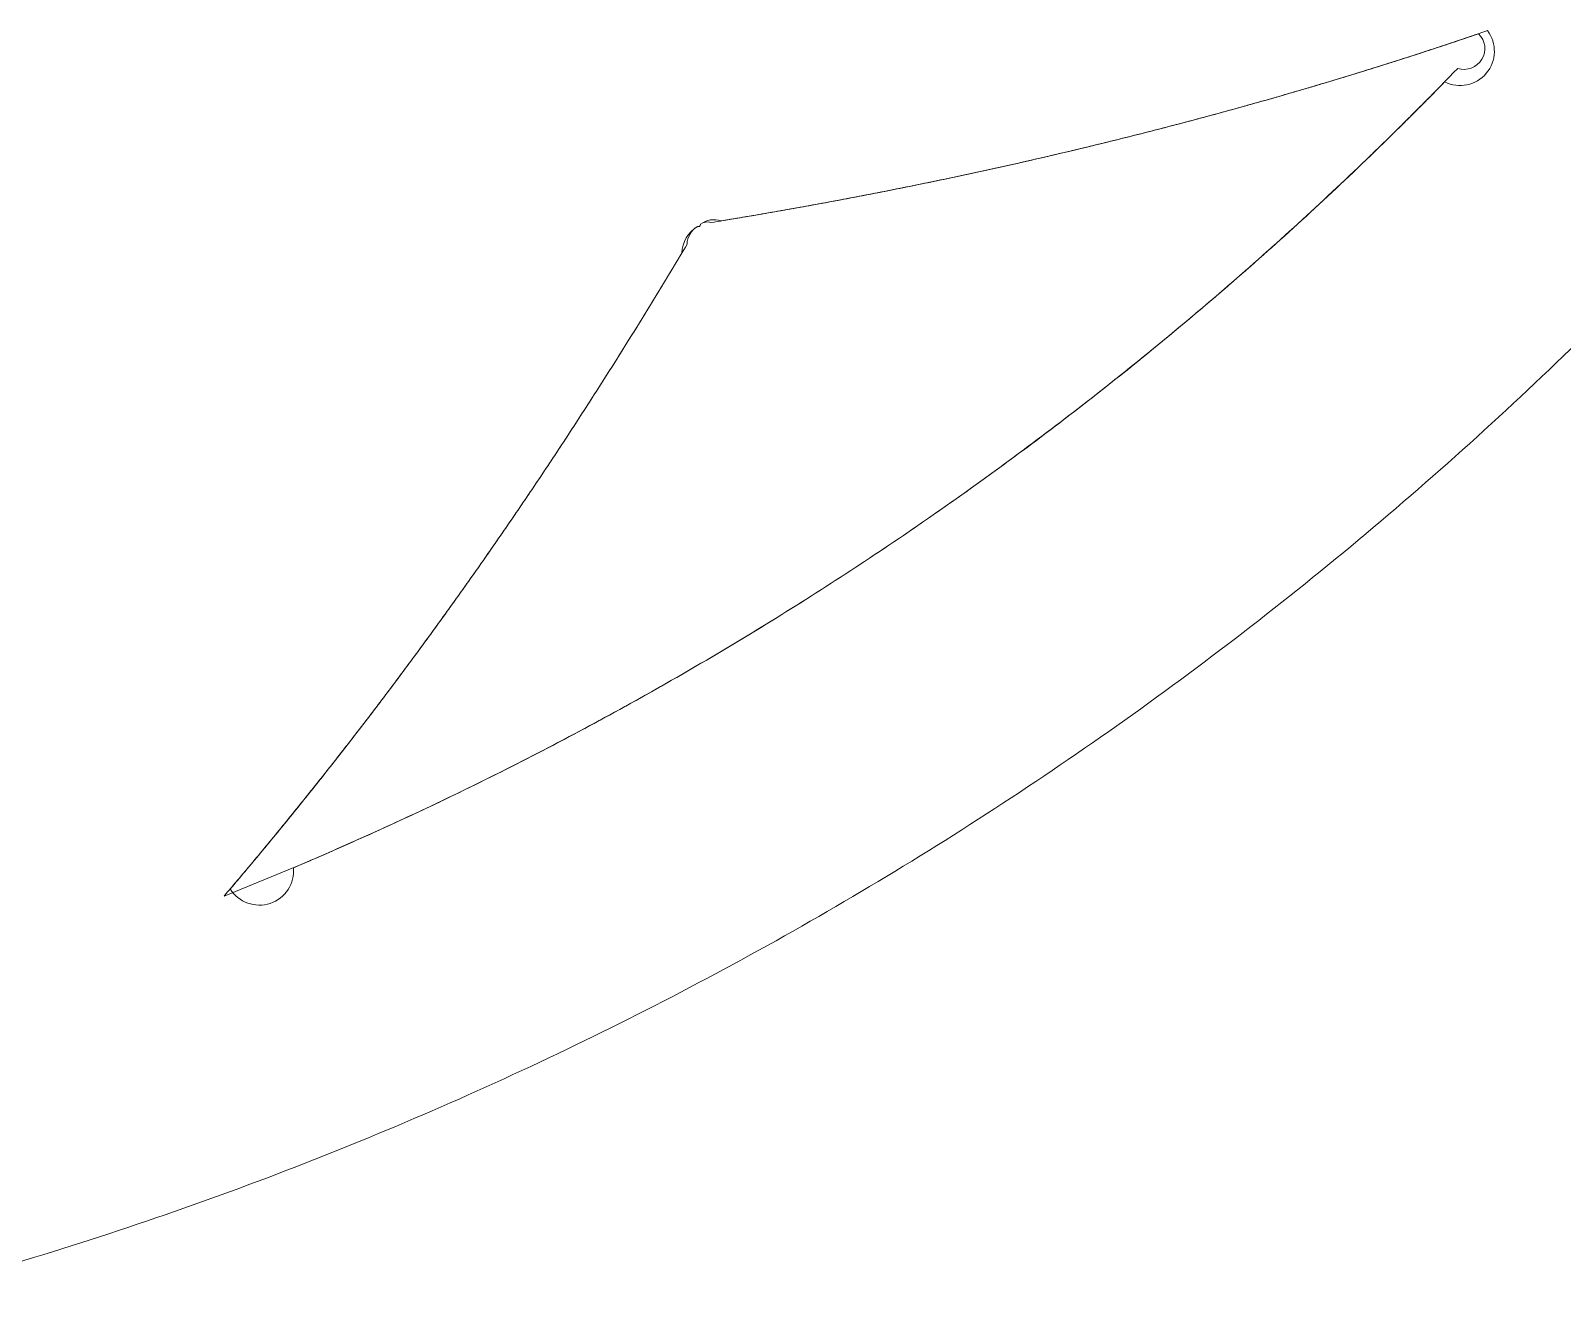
# Model space of a CAD drawing. Header units: millimetres. Extents: x 8533 to 164433, y 5768 to 115327.
# Drawn here: x 57113.4 to 57182.8, y 107568.2 to 107625.7 of the extents above; entities that cross this region are included whole.
import ezdxf

# ---------------------------------------------------------------- set-up
doc = ezdxf.new("R2010")
doc.units = ezdxf.units.MM
doc.header["$LTSCALE"] = 250
doc.layers.add('06_G-ENP_심볼', color=3, linetype='Continuous')
doc.layers.add('G-ENP', color=1, linetype='Continuous')

# ---------------------------------------------------------------- blocks, each defined once
blk = doc.blocks.new('zw$82BC')
at = {"layer": 'G-ENP', "color": 8, "lineweight": 0}
for p, q in [((17.9499, 90.18197), (17.94987, 90.18197)), ((17.94987, 90.18197), (17.94989, 90.18197)), ((17.94989, 90.18197), (17.94993, 90.18198)), ((17.94994, 90.18198), (17.9499, 90.18197)), ((17.94993, 90.18198), (17.95, 90.18198)), ((17.95001, 90.18198), (17.94994, 90.18198)), ((17.95, 90.18198), (17.95008, 90.18198)), ((17.95009, 90.18198), (17.95001, 90.18198)), ((17.95008, 90.18198), (17.95017, 90.18198)), ((17.95019, 90.18199), (17.95009, 90.18198)), ((17.95017, 90.18198), (17.95027, 90.18199)), ((17.95029, 90.18199), (17.95019, 90.18199)), ((17.95027, 90.18199), (17.95038, 90.18199)), ((17.9504, 90.18199), (17.95029, 90.18199)), ((17.95038, 90.18199), (17.95049, 90.182)), ((17.95051, 90.182), (17.9504, 90.18199)), ((17.95049, 90.182), (17.9506, 90.182)), ((17.95062, 90.182), (17.95051, 90.182)), ((17.9506, 90.182), (17.9507, 90.18201)), ((17.95072, 90.18201), (17.95062, 90.182)), ((17.9507, 90.18201), (17.9508, 90.18201)), ((17.95082, 90.18201), (17.95072, 90.18201)), ((17.9508, 90.18201), (17.95089, 90.18201)), ((17.95091, 90.18201), (17.95082, 90.18201)), ((17.95089, 90.18201), (17.95097, 90.18202)), ((17.95098, 90.18202), (17.95091, 90.18201)), ((17.95097, 90.18202), (17.95103, 90.18202)), ((17.95104, 90.18202), (17.95098, 90.18202)), ((17.95103, 90.18202), (17.95107, 90.18202)), ((17.95108, 90.18202), (17.95104, 90.18202)), ((17.95107, 90.18202), (17.95109, 90.18202)), ((17.95109, 90.18202), (17.95108, 90.18202)), ((17.95111, 90.18207), (17.95109, 90.18203)), ((17.95109, 90.18203), (17.95111, 90.18206)), ((17.95109, 90.18203), (17.95109, 90.18202)), ((17.95114, 90.18213), (17.95111, 90.18207)), ((17.95111, 90.18206), (17.95113, 90.18211)), ((17.95113, 90.18211), (17.95116, 90.18219)), ((17.95117, 90.1822), (17.95114, 90.18213)), ((17.95116, 90.18219), (17.9512, 90.18227)), ((17.95121, 90.18229), (17.95117, 90.1822)), ((17.9512, 90.18227), (17.95124, 90.18237)), ((17.95125, 90.18239), (17.95121, 90.18229)), ((17.95124, 90.18237), (17.95129, 90.18247)), ((17.9513, 90.18249), (17.95125, 90.18239)), ((17.95129, 90.18247), (17.95133, 90.18258)), ((17.95134, 90.1826), (17.9513, 90.18249)), ((17.95133, 90.18258), (17.95138, 90.18269)), ((17.95139, 90.18271), (17.95134, 90.1826)), ((17.95138, 90.18269), (17.95143, 90.1828)), ((17.95144, 90.18282), (17.95139, 90.18271)), ((17.95143, 90.1828), (17.95148, 90.1829)), ((17.95149, 90.18292), (17.95144, 90.18282)), ((17.95148, 90.1829), (17.95152, 90.183)), ((17.95153, 90.18302), (17.95149, 90.18292)), ((17.95152, 90.183), (17.95156, 90.18308)), ((17.95156, 90.1831), (17.95153, 90.18302)), ((17.95159, 90.18317), (17.95156, 90.1831)), ((17.95156, 90.18308), (17.95159, 90.18315)), ((17.95161, 90.18322), (17.95159, 90.18317)), ((17.95159, 90.18315), (17.95161, 90.18321)), ((17.95163, 90.18324), (17.95161, 90.18322)), ((17.95161, 90.18321), (17.95162, 90.18324)), ((17.72903, 89.82019), (17.67957, 89.79975))]:
    blk.add_line(p, q, dxfattribs=at)
for centre, radius, start, end in [((17.63704, 92.51363), 2.34764, 288.19715, 288.85585), ((17.6401, 92.50452), 2.33802, 288.32815, 288.9887), ((18.38513, 90.28202), 0.0196, 243.3659, 36.65444), ((18.38739, 90.28353), 0.0119, 252.42003, 45.27023), ((17.62205, 92.5592), 2.39561, 287.54748, 288.19719), ((17.625, 92.55008), 2.38603, 287.67671, 288.32819), ((17.60765, 92.60476), 2.44339, 286.90643, 287.54752), ((17.61048, 92.59565), 2.43385, 287.03397, 287.67675), ((17.59382, 92.65023), 2.49092, 286.27365, 286.90647), ((17.59654, 92.64115), 2.48144, 286.39956, 287.03401), ((16.93873, 91.66735), 2.00866, 314.48057, 316.0066), ((17.58059, 92.69557), 2.53815, 285.6488, 286.27369), ((17.58319, 92.68651), 2.52873, 285.77316, 286.3996), ((16.93835, 91.66773), 2.0092, 314.17576, 315.70112), ((17.56795, 92.74069), 2.58501, 285.03154, 285.64884), ((17.57043, 92.73168), 2.57567, 285.1544, 285.77319), ((17.5559, 92.78554), 2.63144, 284.42153, 285.03157), ((17.55826, 92.77659), 2.62219, 284.54297, 285.15444), ((17.53572, 92.86537), 2.71379, 283.34079, 283.93857), ((17.54445, 92.83005), 2.6774, 283.81846, 284.42156), ((17.54669, 92.82117), 2.66825, 283.93853, 284.543), ((16.93692, 91.6692), 2.01124, 312.95776, 314.48059), ((17.52334, 92.9178), 2.76766, 282.63191, 283.22205), ((17.52535, 92.90911), 2.75874, 282.74944, 283.34083), ((17.5336, 92.87416), 2.72283, 283.22202, 283.81849), ((16.93659, 91.66954), 2.01172, 312.65355, 314.17579), ((17.51368, 92.96092), 2.81185, 282.04783, 282.63194), ((17.51557, 92.95234), 2.80307, 282.16418, 282.74947), ((17.49609, 93.04537), 2.89811, 280.89664, 281.46953), ((17.49775, 93.03704), 2.88962, 281.01078, 281.58475), ((17.5046, 93.00347), 2.85535, 281.4695, 282.04786), ((17.50637, 92.99501), 2.84671, 281.58472, 282.16421), ((17.48816, 93.08657), 2.94007, 280.32898, 280.89667), ((17.4897, 93.07839), 2.93174, 280.4421, 281.01081), ((16.93539, 91.67084), 2.01349, 311.4377, 312.95779), ((17.47396, 93.16667), 3.02142, 279.20821, 279.76628), ((17.47528, 93.1588), 3.01344, 279.31945, 279.87844), ((17.48079, 93.12702), 2.98119, 279.76625, 280.329), ((17.48222, 93.11899), 2.97303, 279.87841, 280.44213), ((16.93512, 91.67114), 2.01389, 311.13398, 312.65357), ((17.95941, 90.16602), 0.01859, 120.88923, 177.76771), ((17.95622, 90.17135), 0.01238, 120.87569, 177.86428), ((17.95108, 90.18203), 0.00000876, 301.32827, 5.28817), ((17.95541, 90.17835), 0.00619, 70.70594, 127.74763), ((17.9592, 90.17344), 0.01238, 70.76446, 127.69489), ((15.3234, 91.72896), 3.04819, 328.72704, 329.27994), ((15.3317, 91.72396), 3.03851, 328.61576, 329.16983), ((16.93416, 91.67223), 2.01535, 309.9199, 311.43773), ((16.93395, 91.67248), 2.01567, 309.61656, 311.134), ((15.3648, 91.70381), 2.99976, 328.16823, 328.72706), ((16.93841, 91.66792), 2.16804, 313.24309, 315.62144), ((15.37305, 91.69874), 2.99006, 328.05574, 328.61578), ((16.93323, 91.67334), 2.01679, 308.40384, 309.91992), ((15.40598, 91.67825), 2.95129, 327.60329, 328.16825), ((16.93308, 91.67352), 2.01703, 308.10079, 309.61659), ((15.41419, 91.67309), 2.94159, 327.48956, 328.05576), ((15.45506, 91.64703), 2.89312, 326.91702, 327.48958), ((15.44691, 91.65228), 2.90281, 327.03205, 327.60332), ((16.93261, 91.67411), 2.01778, 306.88901, 308.40386), ((16.93253, 91.67423), 2.01793, 306.58614, 308.10082), ((16.93573, 91.67077), 2.17195, 310.87183, 313.24316), ((15.49564, 91.62059), 2.84468, 326.33794, 326.91704), ((15.48755, 91.62591), 2.85436, 326.45429, 327.03207), ((16.9323, 91.67454), 2.01831, 305.37488, 306.88904), ((15.52788, 91.59918), 2.80598, 325.86982, 326.45431), ((16.93227, 91.67458), 2.01836, 305.07209, 306.58617), ((15.5359, 91.59378), 2.79632, 325.7521, 326.33796), ((15.56784, 91.57208), 2.7577, 325.27843, 325.86984), ((16.93229, 91.67454), 2.01832, 303.5581, 305.07212), ((16.93227, 91.67458), 2.01836, 303.86092, 305.37491), ((16.93371, 91.67309), 2.17502, 308.50589, 310.87191), ((15.57579, 91.56663), 2.74806, 325.1593, 325.75212), ((15.61528, 91.53914), 2.69994, 324.55934, 325.15933), ((15.60741, 91.54466), 2.70955, 324.67992, 325.27845), ((16.9325, 91.67422), 2.01793, 302.34659, 303.86095), ((16.93258, 91.6741), 2.01779, 302.04364, 303.55813), ((15.64656, 91.51692), 2.66158, 324.07407, 324.67994), ((15.65433, 91.51134), 2.652, 323.952, 324.55936), ((16.93299, 91.67345), 2.01703, 300.83137, 302.34662), ((16.9324, 91.67473), 2.17712, 306.14345, 308.50598), ((16.93311, 91.67325), 2.01679, 300.52817, 302.04367), ((15.69292, 91.48325), 2.60427, 323.33707, 323.95203), ((15.68525, 91.48889), 2.6138, 323.46067, 324.07409), ((16.93385, 91.67199), 2.01533, 299.01117, 300.5282), ((16.93369, 91.67228), 2.01566, 299.31471, 300.8314), ((15.73102, 91.45489), 2.55679, 322.71432, 323.33709), ((15.72344, 91.46059), 2.56626, 322.83951, 323.4607), ((16.93179, 91.67557), 2.17815, 303.78265, 306.14355), ((15.76111, 91.43203), 2.519, 322.21035, 322.83953), ((16.93477, 91.67034), 2.01344, 297.49212, 299.01119), ((16.93457, 91.6707), 2.01385, 297.79611, 299.31474), ((15.76858, 91.42629), 2.50958, 322.08354, 322.71435), ((15.80557, 91.39747), 2.46268, 321.4445, 322.08357), ((15.79822, 91.40325), 2.47203, 321.57298, 322.21038), ((16.93583, 91.66829), 2.01113, 295.97052, 297.49214), ((16.93561, 91.66873), 2.01162, 296.27507, 297.79614), ((15.83475, 91.37427), 2.4254, 320.92717, 321.57301), ((16.93676, 91.6664), 2.00902, 294.75109, 296.27509), ((16.93182, 91.67551), 2.17809, 301.42157, 303.78275), ((15.84198, 91.36846), 2.41612, 320.79697, 321.44453), ((16.937, 91.66589), 2.00846, 294.4459, 295.97054), ((15.87777, 91.33926), 2.36994, 320.14072, 320.797), ((15.87066, 91.34511), 2.37914, 320.27268, 320.9272), ((16.93824, 91.66316), 2.00546, 292.91778, 294.44591), ((16.93799, 91.66373), 2.00608, 293.2237, 294.75111), ((15.91291, 91.30992), 2.32416, 319.47552, 320.14075), ((15.90593, 91.3158), 2.33328, 319.60929, 320.27271), ((17.69968, 89.81421), 0.01959, 211.94396, 5.25333), ((16.93242, 91.67452), 2.17693, 299.05833, 301.42167), ((16.93349, 91.6726), 2.17473, 296.69106, 299.05842), ((16.93489, 91.6698), 2.17161, 294.31799, 296.69114), ((16.93649, 91.66624), 2.1677, 291.93744, 294.31805), ((16.93817, 91.66208), 2.16322, 289.5479, 291.93749), ((16.93978, 91.65754), 2.15839, 287.14802, 289.54792), ((16.94122, 91.65286), 2.15349, 284.73666, 287.14801)]:
    blk.add_arc(centre, radius, start, end, dxfattribs=at)

msp = doc.modelspace()

# ---------------------------------------------------------------- block references
at = {"layer": '06_G-ENP_심볼', "color": 0, "xscale": 79.36842069133647, "yscale": 79.36842069133647, "zscale": 79.36842069133647}
msp.add_blockref('zw$82BC', (55718.946, 100459.202, -0.324), dxfattribs=at)

doc.saveas('drawing.dxf')
